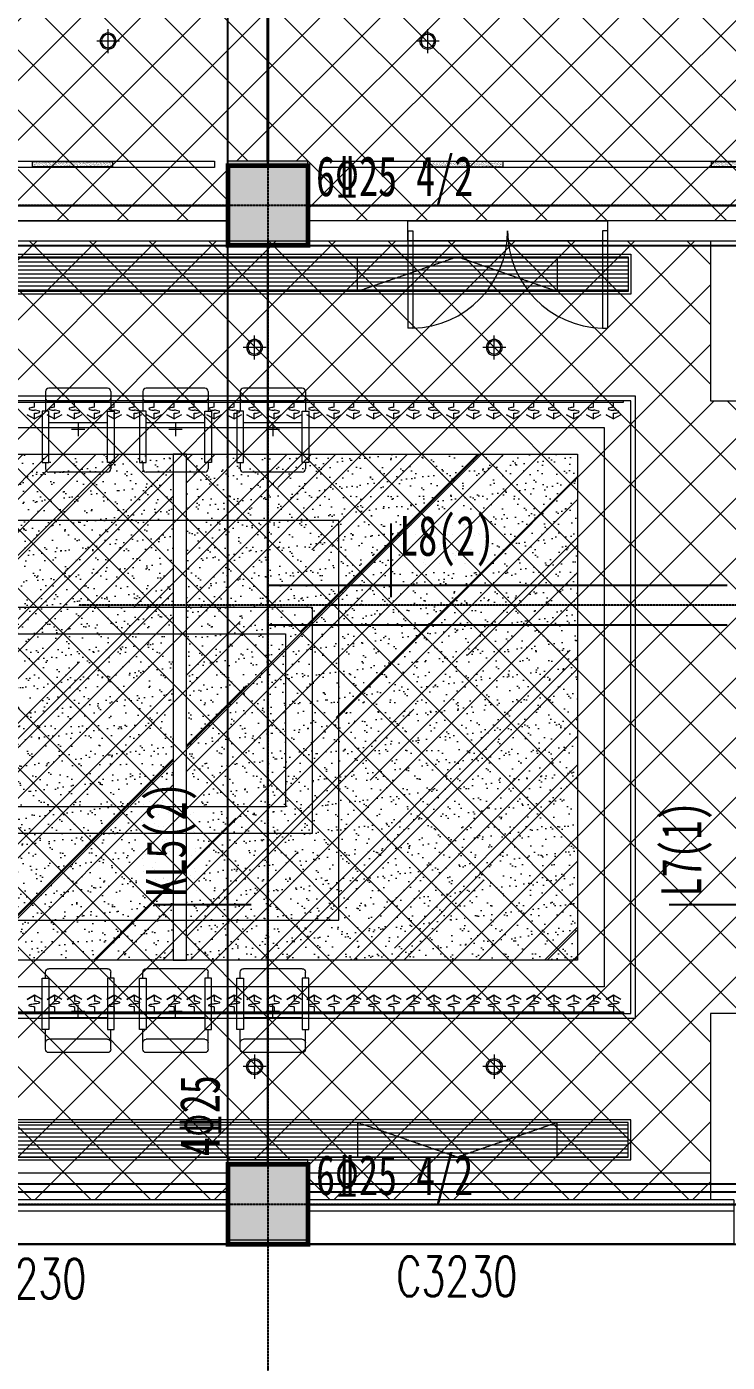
# Model space of a CAD drawing. Header units: millimetres. Extents: x 33621 to 401573, y -91663 to 133135.
# Drawn here: x 87285 to 92547, y 41226 to 51254 of the extents above; entities that cross this region are included whole.
import ezdxf

# ---------------------------------------------------------------- set-up
doc = ezdxf.new("R2010")
doc.units = ezdxf.units.MM
doc.header["$LTSCALE"] = 10
for name, pattern in [('CENTER2', [1.125, 0.75, -0.125, 0.125, -0.125]), ('DASH', [0.35, 0.25, -0.1]), ('DASHDOT2', [0.5, 0.25, -0.125, 0, -0.125]), ('DOTE', [2.42, 2, -0.2, 0.02, -0.2])]:
    doc.linetypes.add(name, pattern=pattern)
doc.layers.get('0').update_dxf_attribs({"color": 253})
doc.layers.add('0a', color=253, linetype='Continuous', plot=False)
for name, color, linetype in [('0a填充', 253, 'Continuous'), ('3', 253, 'Continuous'), ('GRID', 253, 'CENTER2'), ('SURFACE', 253, 'Continuous'), ('WINDOW_TEXT', 253, 'Continuous'), ('柱', 253, 'Continuous'), ('梁', 253, 'Continuous'), ('梁原位标注', 253, 'Continuous'), ('梁集中标注', 253, 'Continuous'), ('次梁', 253, 'Continuous')]:
    doc.layers.add(name, color=color, linetype=linetype)
for name, color, linetype, lineweight in [('COLUMN', 253, 'Continuous', 0), ('DOOR【门】', 253, 'Continuous', 0), ('DS-4BS-FINISH【墙完成线】', 253, 'Continuous', 0), ('FC-FLOOR【地材分格】', 253, 'Continuous', 0), ('FF-FURN【成品家私】', 253, 'Continuous', 0), ('PUB_HATCH', 253, 'Continuous', 0), ('RC-FCU【空调设备】', 253, 'Continuous', 0), ('RC-FIN【天花轮廓线】', 253, 'Continuous', 0), ('RC-LIGHT【天花灯具】', 253, 'Continuous', 0), ('RC-LIGHT【灯带】', 253, 'DASHDOT2', 0), ('RC-STR【天花细线】', 253, 'Continuous', 0), ('WALL', 253, 'Continuous', 0), ('WINDOW', 253, 'Continuous', 0)]:
    doc.layers.add(name, color=color, linetype=linetype, lineweight=lineweight)
doc.styles.add('_TCH_WINDOW', font='SIMPLEX', dxfattribs={"bigfont": 'GBCBIG'})
doc.linetypes.add('LED', pattern='A,6,-3.5,["LED",Standard,S=2.54,R=0,X=-2.54,Y=-1.27],-4.8', length=14.3)
pattern_1 = [(180, (6014723.454, 1247207.627), (-4e-15, -30), [])]

# ---------------------------------------------------------------- blocks, each defined once
blk = doc.blocks.new('$DorLib2D$00000002')
for p, q in [((-0.5, 0), (-0.5, 0.4875)), ((-0.475, 0.4875), (-0.5, 0.4875)), ((-0.475, 0), (-0.475, 0.4875)), ((0.475, 0), (0.475, 0.4875)), ((0.475, 0.4875), (0.5, 0.4875)), ((0.5, 0), (0.5, 0.4875)), ((-0.5, 0), (-0.475, 0)), ((0.5, 0), (0.475, 0))]:
    blk.add_line(p, q)
at = {"lineweight": 13}
for centre, start, end in [((-0.4875, 0), 0, 88.53072), ((0.4875, 0), 91.46928, 180)]:
    blk.add_arc(centre, 0.4875, start, end, dxfattribs=at)
blk = doc.blocks.new('werftrfd')
for p, q in [((-630, -220), (-630, 220)), ((-559, 245), (-605, 245)), ((-25, 245), (-174, 245)), ((-100, -220), (-100, 220)), ((0, -220), (0, 220)), ((-559, -245), (-605, -245)), ((-25, -245), (-174, -245))]:
    blk.add_line(p, q)
at = {"color": 8}
for p, q in [((-260, -220), (-260, 220)), ((-260, 0), (-360, 0)), ((-310, -50), (-310, 50))]:
    blk.add_line(p, q, dxfattribs=at)
for points in [[(-559, 220), (-174, 220), (-174, 270), (-559, 270)], [(-559, -220), (-174, -220), (-174, -270), (-559, -270)]]:
    blk.add_lwpolyline(points, close=True)
for centre, start, end in [((-605, 220), 90, 180), ((-75, 220), 90, 180), ((-25, 220), 0, 90), ((-605, -220), 180, 270), ((-75, -220), 180, 270), ((-25, -220), 270, 0)]:
    blk.add_arc(centre, 25, start, end)
blk = doc.blocks.new('A$C434F664F')
at = {"layer": '0a填充'}
h = blk.add_hatch(color=256, dxfattribs=at)
h.paths.add_polyline_path([(936, 75), (942, 75), (942, 81), (936, 81)])
h.paths.add_polyline_path([(898, 99), (904, 99), (904, 105), (898, 105)])
h.paths.add_polyline_path([(864, 99), (870, 99), (870, 105), (864, 105)])
h.paths.add_polyline_path([(864, 75), (870, 75), (870, 81), (864, 81)])
h.paths.add_polyline_path([(792, 75), (798, 75), (798, 81), (792, 81)])
h.paths.add_polyline_path([(720, 75), (726, 75), (726, 81), (720, 81)])
h.paths.add_polyline_path([(648, 75), (654, 75), (654, 81), (648, 81)])
h.paths.add_polyline_path([(576, 75), (582, 75), (582, 81), (576, 81)])
h.paths.add_polyline_path([(504, 75), (510, 75), (510, 81), (504, 81)])
h.paths.add_polyline_path([(432, 75), (438, 75), (438, 81), (432, 81)])
h.paths.add_polyline_path([(360, 99), (366, 99), (366, 105), (360, 105)])
h.paths.add_polyline_path([(360, 75), (366, 75), (366, 81), (360, 81)])
h.paths.add_polyline_path([(326, 99), (332, 99), (332, 105), (326, 105)])
h.paths.add_polyline_path([(288, 75), (294, 75), (294, 81), (288, 81)])
h.paths.add_polyline_path([(216, 75), (222, 75), (222, 81), (216, 81)])
h.paths.add_polyline_path([(144, 75), (150, 75), (150, 81), (144, 81)])
h.paths.add_polyline_path([(72, 99), (78, 99), (78, 105), (72, 105)])
h.paths.add_polyline_path([(72, 75), (78, 75), (78, 81), (72, 81)])
h.paths.add_polyline_path([(38, 99), (44, 99), (44, 105), (38, 105)])
h.paths.add_polyline_path([(0, 75), (6, 75), (6, 81), (0, 81)])
h = blk.add_hatch(color=256, dxfattribs=at)
h.paths.add_polyline_path([(936, 0), (942, 0), (942, 6), (936, 6)])
h.paths.add_polyline_path([(864, 0), (870, 0), (870, 6), (864, 6)])
h.paths.add_polyline_path([(792, 0), (798, 0), (798, 6), (792, 6)])
h.paths.add_polyline_path([(720, 0), (726, 0), (726, 6), (720, 6)])
h.paths.add_polyline_path([(648, 0), (654, 0), (654, 6), (648, 6)])
h.paths.add_polyline_path([(576, 0), (582, 0), (582, 6), (576, 6)])
h.paths.add_polyline_path([(504, 0), (510, 0), (510, 6), (504, 6)])
h.paths.add_polyline_path([(432, 0), (438, 0), (438, 6), (432, 6)])
h.paths.add_polyline_path([(360, 0), (366, 0), (366, 6), (360, 6)])
h.paths.add_polyline_path([(288, 0), (294, 0), (294, 6), (288, 6)])
h.paths.add_polyline_path([(216, 0), (222, 0), (222, 6), (216, 6)])
h.paths.add_polyline_path([(144, 0), (150, 0), (150, 6), (144, 6)])
h.paths.add_polyline_path([(72, 0), (78, 0), (78, 6), (72, 6)])
h.paths.add_polyline_path([(0, 0), (6, 0), (6, 6), (0, 6)])
blk = doc.blocks.new('海龙0425175846')
at = {"layer": 'GRID', "ltscale": 0.01}
for p, q in [((52.442, 257.02), (52.442, 41.97)), ((497.558, 153.02), (-487.558, 153.02)), ((138.68, 123.02), (38.205, 123.02)), ((497.558, 78.02), (-487.558, 78.02))]:
    blk.add_line(p, q, dxfattribs=at)
at = {"layer": '柱', "const_width": 0.35}
for points in [[(55.442, 150.02), (55.442, 156.02), (49.442, 156.02), (49.442, 150.02)], [(55.442, 75.02), (55.442, 81.02), (49.442, 81.02), (49.442, 75.02)]]:
    blk.add_lwpolyline(points, close=True, dxfattribs=at)
at = {"layer": '梁', "ltscale": 0.01}
for p, q in [((49.442, 156.02), (49.442, 234.02)), ((52.442, 156.02), (52.442, 234.02)), ((-16.558, 153.02), (49.442, 153.02)), ((55.442, 153.02), (121.442, 153.02)), ((-16.558, 150.02), (49.442, 150.02)), ((49.442, 81.02), (49.442, 150.02)), ((52.442, 81.02), (52.442, 150.02)), ((55.442, 150.02), (121.442, 150.02)), ((-16.558, 78.02), (49.442, 78.02)), ((55.442, 78.02), (121.442, 78.02))]:
    blk.add_line(p, q, dxfattribs=at)
at = {"layer": '梁'}
for p, q in [((-16.558, 75.02), (49.442, 75.02)), ((55.442, 75.02), (121.442, 75.02))]:
    blk.add_line(p, q, dxfattribs=at)
at = {"layer": '梁集中标注'}
for p, q in [((61.692, 123.603), (61.692, 129.139)), ((51.181, 100.52), (43.868, 100.52)), ((88.442, 100.52), (82.575, 100.52))]:
    blk.add_line(p, q, dxfattribs=at)
at = {"layer": '次梁'}
for p, q in [((52.442, 124.52), (86.942, 124.52)), ((52.442, 121.52), (86.942, 121.52))]:
    blk.add_line(p, q, dxfattribs=at)
at = {"layer": '0a填充'}
blk.add_blockref('A$C434F664F', (-454.558, 75.02), dxfattribs=at)
at = {"layer": '梁原位标注', "width": 0.7}
for p in [(56.055, 153.72), (56.055, 78.72)]:
    blk.add_text('6%%13225 4/2', height=3, dxfattribs=at).set_placement(p)
blk.add_text('4%%13225', height=3, rotation=90, dxfattribs=at).set_placement((48.819, 81.632))
at = {"layer": '梁集中标注', "width": 0.7}
blk.add_text('L8(2)', height=3, dxfattribs=at).set_placement((62.304, 126.714))
for s, p in [('KL5(2)', (46.293, 101.132)), ('L7(1)', (85, 101.132))]:
    blk.add_text(s, height=3, rotation=90, dxfattribs=at).set_placement(p)
blk = doc.blocks.new('$WINLIB2D$00000004')
for p, q in [((-0.5, 0.5), (0.5, 0.5)), ((-0.5, 0.5), (-0.5, -0.5)), ((0.5, -0.5), (0.5, 0.5)), ((-0.5, 0.2406), (0.5, 0.2406)), ((-0.5, -0.5), (0.5, -0.5))]:
    blk.add_line(p, q)
blk = doc.blocks.new('圆形筒灯')
at = {"color": 251, "linetype": 'DOTE', "ltscale": 43.504693}
blk.add_line((0, 91), (0, -91), dxfattribs=at)
at = {"color": 251, "linetype": 'DOTE', "ltscale": 41.297046}
blk.add_line((86, 0), (-86, 0), dxfattribs=at)
blk.add_ellipse((0, 0), major_axis=(-42.4, 42.4), ratio=1, start_param=2.355868237233172, end_param=8.639053544412757)
at = {"color": 251}
blk.add_ellipse((0, 0), major_axis=(35.4, 35.4), ratio=1, start_param=5.49871431692557, end_param=11.78189962410516, dxfattribs=at)
blk = doc.blocks.new('ZL_0814093391')
at = {"layer": 'RC-LIGHT【天花灯具】'}
h = blk.add_hatch(dxfattribs=at)
h.set_pattern_fill('AR-SAND', color=251, scale=0.316764)
h.set_pattern_definition([(37.5, (-300, -35), (-0.50683, 15.50283), [0, -12.2296, 0, -13.67785, 0, -13.07441]), (7.5, (-300, -35), (14.23926, 22.7064), [0, -6.59755, 0, -11.02274, 0, -4.22404]), (327.5, (-309.896, -35), (25.05575, 0.04552), [0, -4.0229, 0, -14.48243, 0, -18.90761]), (317.5, (-309.896, -35), (24.1867, 7.0616), [0, -2.01145, 0, -9.49404, 0, -10.86182])])
h.paths.add_polyline_path([(300, 5), (-300, 5), (-300, -35), (300, -35)])
blk.add_lwpolyline([(-300, 5), (300, 5), (300, -35), (-300, -35)], close=True, dxfattribs=at)
blk = doc.blocks.new('*U188')
for p, q in [((0, -12), (0, 0)), ((0, 0), (12750, 0)), ((12750, -12), (0, -12)), ((75, -49), (75, -12)), ((75, -136), (75, -93)), ((225, -49), (225, -12)), ((225, -136), (225, -93)), ((375, -49), (375, -12)), ((375, -136), (375, -93)), ((525, -49), (525, -12)), ((525, -136), (525, -93)), ((675, -49), (675, -12)), ((675, -136), (675, -93)), ((825, -49), (825, -12)), ((825, -136), (825, -93)), ((975, -49), (975, -12)), ((975, -136), (975, -93)), ((1125, -49), (1125, -12)), ((1125, -136), (1125, -93)), ((1275, -49), (1275, -12)), ((1275, -136), (1275, -93)), ((1425, -49), (1425, -12)), ((1425, -136), (1425, -93)), ((1575, -49), (1575, -12)), ((1575, -136), (1575, -93)), ((1725, -49), (1725, -12)), ((1725, -136), (1725, -93)), ((1875, -49), (1875, -12)), ((1875, -136), (1875, -93)), ((2025, -49), (2025, -12)), ((2025, -136), (2025, -93)), ((2175, -49), (2175, -12)), ((2175, -136), (2175, -93)), ((2325, -49), (2325, -12)), ((2325, -136), (2325, -93)), ((2475, -49), (2475, -12)), ((2475, -136), (2475, -93)), ((2625, -49), (2625, -12)), ((2625, -136), (2625, -93)), ((2775, -49), (2775, -12)), ((2775, -136), (2775, -93)), ((2925, -49), (2925, -12)), ((2925, -136), (2925, -93)), ((3075, -49), (3075, -12)), ((3075, -136), (3075, -93)), ((3225, -49), (3225, -12)), ((3225, -136), (3225, -93)), ((3375, -49), (3375, -12)), ((3375, -136), (3375, -93)), ((3525, -49), (3525, -12)), ((3525, -136), (3525, -93)), ((3675, -49), (3675, -12)), ((3675, -136), (3675, -93)), ((3825, -49), (3825, -12)), ((3825, -136), (3825, -93)), ((3975, -49), (3975, -12)), ((3975, -136), (3975, -93)), ((4125, -49), (4125, -12)), ((4125, -136), (4125, -93)), ((4275, -49), (4275, -12)), ((4275, -136), (4275, -93)), ((4425, -49), (4425, -12)), ((4425, -136), (4425, -93)), ((20, -105), (75, -136)), ((130, -105), (75, -136)), ((75, -136), (130, -105)), ((170, -105), (225, -136)), ((280, -105), (225, -136)), ((225, -136), (280, -105)), ((320, -105), (375, -136)), ((430, -105), (375, -136)), ((375, -136), (430, -105)), ((470, -105), (525, -136)), ((580, -105), (525, -136)), ((525, -136), (580, -105)), ((620, -105), (675, -136)), ((730, -105), (675, -136)), ((675, -136), (730, -105)), ((770, -105), (825, -136)), ((880, -105), (825, -136)), ((825, -136), (880, -105)), ((920, -105), (975, -136)), ((1030, -105), (975, -136)), ((975, -136), (1030, -105)), ((1070, -105), (1125, -136)), ((1180, -105), (1125, -136)), ((1125, -136), (1180, -105)), ((1220, -105), (1275, -136)), ((1330, -105), (1275, -136)), ((1275, -136), (1330, -105)), ((1370, -105), (1425, -136)), ((1480, -105), (1425, -136)), ((1425, -136), (1480, -105)), ((1520, -105), (1575, -136)), ((1630, -105), (1575, -136)), ((1575, -136), (1630, -105)), ((1670, -105), (1725, -136)), ((1780, -105), (1725, -136)), ((1725, -136), (1780, -105)), ((1820, -105), (1875, -136)), ((1930, -105), (1875, -136)), ((1875, -136), (1930, -105)), ((1970, -105), (2025, -136)), ((2080, -105), (2025, -136)), ((2025, -136), (2080, -105)), ((2120, -105), (2175, -136)), ((2230, -105), (2175, -136)), ((2175, -136), (2230, -105)), ((2270, -105), (2325, -136)), ((2380, -105), (2325, -136)), ((2325, -136), (2380, -105)), ((2420, -105), (2475, -136)), ((2530, -105), (2475, -136)), ((2475, -136), (2530, -105)), ((2570, -105), (2625, -136)), ((2680, -105), (2625, -136)), ((2625, -136), (2680, -105)), ((2720, -105), (2775, -136)), ((2830, -105), (2775, -136)), ((2775, -136), (2830, -105)), ((2870, -105), (2925, -136)), ((2980, -105), (2925, -136)), ((2925, -136), (2980, -105)), ((3020, -105), (3075, -136)), ((3130, -105), (3075, -136)), ((3075, -136), (3130, -105)), ((3170, -105), (3225, -136)), ((3280, -105), (3225, -136)), ((3225, -136), (3280, -105)), ((3320, -105), (3375, -136)), ((3430, -105), (3375, -136)), ((3375, -136), (3430, -105)), ((3470, -105), (3525, -136)), ((3580, -105), (3525, -136)), ((3525, -136), (3580, -105)), ((3620, -105), (3675, -136)), ((3730, -105), (3675, -136)), ((3675, -136), (3730, -105)), ((3770, -105), (3825, -136)), ((3880, -105), (3825, -136)), ((3825, -136), (3880, -105)), ((3920, -105), (3975, -136)), ((4030, -105), (3975, -136)), ((3975, -136), (4030, -105)), ((4070, -105), (4125, -136)), ((4180, -105), (4125, -136)), ((4125, -136), (4180, -105)), ((4220, -105), (4275, -136)), ((4330, -105), (4275, -136)), ((4275, -136), (4330, -105)), ((4370, -105), (4425, -136)), ((4480, -105), (4425, -136)), ((4425, -136), (4480, -105))]:
    blk.add_line(p, q)
at = {"extrusion": (0, 0, -1)}
for centre, major_axis, start_param, end_param in [((40, -82), (3.69, -3.69), 1.137309, 3.57508), ((73, -171), (-70.4, -70.4), 2.004284, 2.381239), ((73, 6), (70.4, -70.4), 0.760354, 1.137309), ((77, -149), (-70.4, -70.4), 2.33115, 2.708105), ((77, 28), (70.4, -70.4), 0.433488, 0.810442), ((110, -60), (3.69, -3.69), 4.278901, 6.716673), ((190, -82), (3.69, -3.69), 1.137309, 3.57508), ((223, -171), (-70.4, -70.4), 2.004284, 2.381239), ((223, 6), (70.4, -70.4), 0.760354, 1.137309), ((227, -149), (-70.4, -70.4), 2.33115, 2.708105), ((227, 28), (70.4, -70.4), 0.433488, 0.810442), ((260, -60), (3.69, -3.69), 4.278901, 6.716673), ((340, -82), (3.69, -3.69), 1.137309, 3.57508), ((373, -171), (-70.4, -70.4), 2.004284, 2.381239), ((373, 6), (70.4, -70.4), 0.760354, 1.137309), ((377, -149), (-70.4, -70.4), 2.33115, 2.708105), ((377, 28), (70.4, -70.4), 0.433488, 0.810442), ((410, -60), (3.69, -3.69), 4.278901, 6.716673), ((490, -82), (3.69, -3.69), 1.137309, 3.57508), ((523, -171), (-70.4, -70.4), 2.004284, 2.381239), ((523, 6), (70.4, -70.4), 0.760354, 1.137309), ((527, -149), (-70.4, -70.4), 2.33115, 2.708105), ((527, 28), (70.4, -70.4), 0.433488, 0.810442), ((560, -60), (3.69, -3.69), 4.278901, 6.716673), ((640, -82), (3.69, -3.69), 1.137309, 3.57508), ((673, -171), (-70.4, -70.4), 2.004284, 2.381239), ((673, 6), (70.4, -70.4), 0.760354, 1.137309), ((677, -149), (-70.4, -70.4), 2.33115, 2.708105), ((677, 28), (70.4, -70.4), 0.433488, 0.810442), ((710, -60), (3.69, -3.69), 4.278901, 6.716673), ((790, -82), (3.69, -3.69), 1.137309, 3.57508), ((823, -171), (-70.4, -70.4), 2.004284, 2.381239), ((823, 6), (70.4, -70.4), 0.760354, 1.137309), ((827, -149), (-70.4, -70.4), 2.33115, 2.708105), ((827, 28), (70.4, -70.4), 0.433488, 0.810442), ((860, -60), (3.69, -3.69), 4.278901, 6.716673), ((940, -82), (3.69, -3.69), 1.137309, 3.57508), ((973, -171), (-70.4, -70.4), 2.004284, 2.381239), ((973, 6), (70.4, -70.4), 0.760354, 1.137309), ((977, -149), (-70.4, -70.4), 2.33115, 2.708105), ((977, 28), (70.4, -70.4), 0.433488, 0.810442), ((1010, -60), (3.69, -3.69), 4.278901, 6.716673), ((1090, -82), (3.69, -3.69), 1.137309, 3.57508), ((1123, -171), (-70.4, -70.4), 2.004284, 2.381239), ((1123, 6), (70.4, -70.4), 0.760354, 1.137309), ((1127, -149), (-70.4, -70.4), 2.33115, 2.708105), ((1127, 28), (70.4, -70.4), 0.433488, 0.810442), ((1160, -60), (3.69, -3.69), 4.278901, 6.716673), ((1240, -82), (3.69, -3.69), 1.137309, 3.57508), ((1273, -171), (-70.4, -70.4), 2.004284, 2.381239), ((1273, 6), (70.4, -70.4), 0.760354, 1.137309), ((1277, -149), (-70.4, -70.4), 2.33115, 2.708105), ((1277, 28), (70.4, -70.4), 0.433488, 0.810442), ((1310, -60), (3.69, -3.69), 4.278901, 6.716673), ((1390, -82), (3.69, -3.69), 1.137309, 3.57508), ((1423, -171), (-70.4, -70.4), 2.004284, 2.381239), ((1423, 6), (70.4, -70.4), 0.760354, 1.137309), ((1427, -149), (-70.4, -70.4), 2.33115, 2.708105), ((1427, 28), (70.4, -70.4), 0.433488, 0.810442), ((1460, -60), (3.69, -3.69), 4.278901, 6.716673), ((1540, -82), (3.69, -3.69), 1.137309, 3.57508), ((1573, -171), (-70.4, -70.4), 2.004284, 2.381239), ((1573, 6), (70.4, -70.4), 0.760354, 1.137309), ((1577, -149), (-70.4, -70.4), 2.33115, 2.708105), ((1577, 28), (70.4, -70.4), 0.433488, 0.810442), ((1610, -60), (3.69, -3.69), 4.278901, 6.716673), ((1690, -82), (3.69, -3.69), 1.137309, 3.57508), ((1723, -171), (-70.4, -70.4), 2.004284, 2.381239), ((1723, 6), (70.4, -70.4), 0.760354, 1.137309), ((1727, -149), (-70.4, -70.4), 2.33115, 2.708105), ((1727, 28), (70.4, -70.4), 0.433488, 0.810442), ((1760, -60), (3.69, -3.69), 4.278901, 6.716673), ((1840, -82), (3.69, -3.69), 1.137309, 3.57508), ((1873, -171), (-70.4, -70.4), 2.004284, 2.381239), ((1873, 6), (70.4, -70.4), 0.760354, 1.137309), ((1877, -149), (-70.4, -70.4), 2.33115, 2.708105), ((1877, 28), (70.4, -70.4), 0.433488, 0.810442), ((1910, -60), (3.69, -3.69), 4.278901, 6.716673), ((1990, -82), (3.69, -3.69), 1.137309, 3.57508), ((2023, -171), (-70.4, -70.4), 2.004284, 2.381239), ((2023, 6), (70.4, -70.4), 0.760354, 1.137309), ((2027, -149), (-70.4, -70.4), 2.33115, 2.708105), ((2027, 28), (70.4, -70.4), 0.433488, 0.810442), ((2060, -60), (3.69, -3.69), 4.278901, 6.716673), ((2140, -82), (3.69, -3.69), 1.137309, 3.57508), ((2173, -171), (-70.4, -70.4), 2.004284, 2.381239), ((2173, 6), (70.4, -70.4), 0.760354, 1.137309), ((2177, -149), (-70.4, -70.4), 2.33115, 2.708105), ((2177, 28), (70.4, -70.4), 0.433488, 0.810442), ((2210, -60), (3.69, -3.69), 4.278901, 6.716673), ((2290, -82), (3.69, -3.69), 1.137309, 3.57508), ((2323, -171), (-70.4, -70.4), 2.004284, 2.381239), ((2323, 6), (70.4, -70.4), 0.760354, 1.137309), ((2327, -149), (-70.4, -70.4), 2.33115, 2.708105), ((2327, 28), (70.4, -70.4), 0.433488, 0.810442), ((2360, -60), (3.69, -3.69), 4.278901, 6.716673), ((2440, -82), (3.69, -3.69), 1.137309, 3.57508), ((2473, -171), (-70.4, -70.4), 2.004284, 2.381239), ((2473, 6), (70.4, -70.4), 0.760354, 1.137309), ((2477, -149), (-70.4, -70.4), 2.33115, 2.708105), ((2477, 28), (70.4, -70.4), 0.433488, 0.810442), ((2510, -60), (3.69, -3.69), 4.278901, 6.716673), ((2590, -82), (3.69, -3.69), 1.137309, 3.57508), ((2623, -171), (-70.4, -70.4), 2.004284, 2.381239), ((2623, 6), (70.4, -70.4), 0.760354, 1.137309), ((2627, -149), (-70.4, -70.4), 2.33115, 2.708105), ((2627, 28), (70.4, -70.4), 0.433488, 0.810442), ((2660, -60), (3.69, -3.69), 4.278901, 6.716673), ((2740, -82), (3.69, -3.69), 1.137309, 3.57508), ((2773, -171), (-70.4, -70.4), 2.004284, 2.381239), ((2773, 6), (70.4, -70.4), 0.760354, 1.137309), ((2777, -149), (-70.4, -70.4), 2.33115, 2.708105), ((2777, 28), (70.4, -70.4), 0.433488, 0.810442), ((2810, -60), (3.69, -3.69), 4.278901, 6.716673), ((2890, -82), (3.69, -3.69), 1.137309, 3.57508), ((2923, -171), (-70.4, -70.4), 2.004284, 2.381239), ((2923, 6), (70.4, -70.4), 0.760354, 1.137309), ((2927, -149), (-70.4, -70.4), 2.33115, 2.708105), ((2927, 28), (70.4, -70.4), 0.433488, 0.810442), ((2960, -60), (3.69, -3.69), 4.278901, 6.716673), ((3040, -82), (3.69, -3.69), 1.137309, 3.57508), ((3073, -171), (-70.4, -70.4), 2.004284, 2.381239), ((3073, 6), (70.4, -70.4), 0.760354, 1.137309), ((3077, -149), (-70.4, -70.4), 2.33115, 2.708105), ((3077, 28), (70.4, -70.4), 0.433488, 0.810442), ((3110, -60), (3.69, -3.69), 4.278901, 6.716673), ((3190, -82), (3.69, -3.69), 1.137309, 3.57508), ((3223, -171), (-70.4, -70.4), 2.004284, 2.381239), ((3223, 6), (70.4, -70.4), 0.760354, 1.137309), ((3227, -149), (-70.4, -70.4), 2.33115, 2.708105), ((3227, 28), (70.4, -70.4), 0.433488, 0.810442), ((3260, -60), (3.69, -3.69), 4.278901, 6.716673), ((3340, -82), (3.69, -3.69), 1.137309, 3.57508), ((3373, -171), (-70.4, -70.4), 2.004284, 2.381239), ((3373, 6), (70.4, -70.4), 0.760354, 1.137309), ((3377, -149), (-70.4, -70.4), 2.33115, 2.708105), ((3377, 28), (70.4, -70.4), 0.433488, 0.810442), ((3410, -60), (3.69, -3.69), 4.278901, 6.716673), ((3490, -82), (3.69, -3.69), 1.137309, 3.57508), ((3523, -171), (-70.4, -70.4), 2.004284, 2.381239), ((3523, 6), (70.4, -70.4), 0.760354, 1.137309), ((3527, -149), (-70.4, -70.4), 2.33115, 2.708105), ((3527, 28), (70.4, -70.4), 0.433488, 0.810442), ((3560, -60), (3.69, -3.69), 4.278901, 6.716673), ((3640, -82), (3.69, -3.69), 1.137309, 3.57508), ((3673, -171), (-70.4, -70.4), 2.004284, 2.381239), ((3673, 6), (70.4, -70.4), 0.760354, 1.137309), ((3677, -149), (-70.4, -70.4), 2.33115, 2.708105), ((3677, 28), (70.4, -70.4), 0.433488, 0.810442), ((3710, -60), (3.69, -3.69), 4.278901, 6.716673), ((3790, -82), (3.69, -3.69), 1.137309, 3.57508), ((3823, -171), (-70.4, -70.4), 2.004284, 2.381239), ((3823, 6), (70.4, -70.4), 0.760354, 1.137309), ((3827, -149), (-70.4, -70.4), 2.33115, 2.708105), ((3827, 28), (70.4, -70.4), 0.433488, 0.810442), ((3860, -60), (3.69, -3.69), 4.278901, 6.716673), ((3940, -82), (3.69, -3.69), 1.137309, 3.57508), ((3973, -171), (-70.4, -70.4), 2.004284, 2.381239), ((3973, 6), (70.4, -70.4), 0.760354, 1.137309), ((3977, -149), (-70.4, -70.4), 2.33115, 2.708105), ((3977, 28), (70.4, -70.4), 0.433488, 0.810442), ((4010, -60), (3.69, -3.69), 4.278901, 6.716673), ((4090, -82), (3.69, -3.69), 1.137309, 3.57508), ((4123, -171), (-70.4, -70.4), 2.004284, 2.381239), ((4123, 6), (70.4, -70.4), 0.760354, 1.137309), ((4127, -149), (-70.4, -70.4), 2.33115, 2.708105), ((4127, 28), (70.4, -70.4), 0.433488, 0.810442), ((4160, -60), (3.69, -3.69), 4.278901, 6.716673), ((4240, -82), (3.69, -3.69), 1.137309, 3.57508), ((4273, -171), (-70.4, -70.4), 2.004284, 2.381239), ((4273, 6), (70.4, -70.4), 0.760354, 1.137309), ((4277, -149), (-70.4, -70.4), 2.33115, 2.708105), ((4277, 28), (70.4, -70.4), 0.433488, 0.810442), ((4310, -60), (3.69, -3.69), 4.278901, 6.716673), ((4390, -82), (3.69, -3.69), 1.137309, 3.57508), ((4423, -171), (-70.4, -70.4), 2.004284, 2.381239), ((4423, 6), (70.4, -70.4), 0.760354, 1.137309), ((4427, -149), (-70.4, -70.4), 2.33115, 2.708105), ((4427, 28), (70.4, -70.4), 0.433488, 0.810442), ((4460, -60), (3.69, -3.69), 4.278901, 6.716673)]:
    blk.add_ellipse(centre, major_axis=major_axis, ratio=1, start_param=start_param, end_param=end_param, dxfattribs=at)
blk = doc.blocks.new('ZL_0610162199')
at = {"layer": 'RC-LIGHT【天花灯具】'}
h = blk.add_hatch(dxfattribs=at)
h.set_pattern_fill('AR-RROOF', color=250, scale=30, angle=45, double=1)
h.set_pattern_definition([(45, (-80840.3, -48045.3), (646.5784, 1724.209), [11430, -1524, 3810, -762]), (45, (-80393, -47059.2), (-1255.44, 177.809), [2286, -251.46, 4572, -571.5]), (45, (-81028.85, -47317.86), (2440.8336, 3162.8462), [6096, -1066.8, 3048, -762])])
h.paths.add_polyline_path([(-1468.75, 0), (1468.75, 0), (1468.75, -3800), (-1468.75, -3800)])
h = blk.add_hatch(dxfattribs=at)
h.set_pattern_fill('AR-SAND', color=250, scale=3, double=1)
h.set_pattern_definition([(37.5, (-80840.26, -48045.26), (-4.8001, 146.82397), [0, -115.824, 0, -129.54, 0, -123.825]), (7.5, (-80840.26, -48045.26), (134.857, 215.04753), [0, -62.484, 0, -104.394, 0, -40.005]), (327.5, (-80933.99, -48045.26), (237.29771, 0.43116), [0, -38.1, 0, -137.16, 0, -179.07]), (317.5, (-80933.99, -48045.26), (229.06694, 66.8788), [0, -19.05, 0, -89.916, 0, -102.87])])
h.paths.add_polyline_path([(-1468.75, 0), (1468.75, 0), (1468.75, -3800), (-1468.75, -3800)])
blk.add_lwpolyline([(-1468.75, 0), (1468.75, 0), (1468.75, -3800), (-1468.75, -3800)], close=True, dxfattribs=at)

msp = doc.modelspace()

# ---------------------------------------------------------------- hatches: boundary and pattern name
at = {"layer": 'FC-FLOOR【地材分格】'}
h = msp.add_hatch(dxfattribs=at)
h.set_pattern_fill('ANSI37', color=256, scale=100, double=1)
h.paths.add_polyline_path([(103421.5, 52045.3), (103421.5, 50245.3), (103196.5, 50245.3), (103196.5, 49795.3), (101395.5, 49795.3), (101395.5, 47615.3), (99953.9, 47615.3), (99953.9, 49795.3), (97828.9, 49795.3), (97828.9, 49645.3), (99803.9, 49645.3), (99803.9, 47615.3), (96146.5, 47615.3), (96146.5, 49645.3), (96596.5, 49645.3), (96596.5, 50245.3), (95996.5, 50245.3), (95996.5, 49795.3), (89396.5, 49795.3), (89396.5, 50245.3), (88796.5, 50245.3), (88796.5, 49795.3), (82196.5, 49795.3), (82196.5, 50245.3), (81596.5, 50245.3), (81596.5, 49795.3), (74996.5, 49795.3), (74996.5, 50245.3), (74396.5, 50245.3), (74396.5, 49645.3), (74621.5, 49645.3), (74621.5, 46044), (71170.5, 46044), (71170.5, 49645.3), (72996.5, 49645.3), (72996.5, 49795.3), (69195.5, 49795.3), (69195.5, 49645.3), (71020.5, 49645.3), (71020.5, 46044), (67571.5, 46044), (67571.5, 49645.3), (67796.5, 49645.3), (67796.5, 50245.3), (67196.5, 50245.3), (67196.5, 49795.3), (60596.5, 49795.3), (60596.5, 50245.3), (59996.5, 50245.3), (59996.5, 49645.3), (60220.5, 49645.3), (60220.5, 46044), (56770.5, 46044), (56770.5, 49645.3), (58596.5, 49645.3), (58596.5, 49795.3), (54795.5, 49795.3), (54795.5, 49645.3), (56620.5, 49645.3), (56620.5, 46044), (53170.5, 46044), (53170.5, 49635.7), (53396.5, 49635.7), (53396.5, 50245.3), (52796.5, 50245.3), (52796.5, 49795.3), (46196.5, 49795.3), (46196.5, 50245.3), (45596.5, 50245.3), (45596.5, 49645.3), (46046.5, 49645.3), (46046.5, 47615.3), (42346.5, 47615.3), (42346.5, 49645.3), (44183.9, 49645.3), (44183.9, 49795.3), (38996.5, 49795.3), (38996.5, 52045.3), (56769.3, 52039), (56769.3, 58345.3), (59996.5, 58345.3), (59996.5, 52045.3), (85571.5, 52045.3), (85571.5, 58345.3), (88796.5, 58345.3), (88796.5, 52045.3)])
h = msp.add_hatch(dxfattribs=at)
h.set_pattern_fill('ANSI37', color=256, scale=100, double=1)
h.paths.add_polyline_path([(78371.5, 49645.3), (92421.5, 49645.3), (92421.5, 48445.3), (92621.5, 48445.3), (92621.5, 43845.3), (92421.5, 43845.3), (92421.5, 42445.3), (89396.5, 42445.3), (89396.5, 42745.3), (88796.5, 42745.3), (88796.5, 42445.3), (82196.5, 42445.3), (82196.5, 42745.3), (81596.5, 42745.3), (81596.5, 42445.3), (78371.5, 42445.3)])
at = {"layer": 'PUB_HATCH'}
for points in [[(88796.5, 49645.3), (89396.5, 49645.3), (89396.5, 50245.3), (88796.5, 50245.3)], [(88796.5, 42145.3), (89396.5, 42145.3), (89396.5, 42745.3), (88796.5, 42745.3)]]:
    msp.add_hatch(color=256, dxfattribs=at).paths.add_polyline_path(points)
at = {"layer": 'RC-FCU【空调设备】'}
h = msp.add_hatch(dxfattribs=at)
h.set_pattern_fill('_USER', color=8, scale=30, angle=180, pattern_type=0)
h.set_pattern_definition(pattern_1)
h.paths.add_polyline_path([(78991.5, 49525.3), (78991.5, 49265.3), (91801.5, 49265.3), (91801.5, 49525.3)])
h = msp.add_hatch(dxfattribs=at)
h.set_pattern_fill('_USER', color=8, scale=30, angle=180, pattern_type=0)
h.set_pattern_definition(pattern_1)
h.paths.add_polyline_path([(78991.5, 42765.3), (78991.5, 43025.3), (91801.5, 43025.3), (91801.5, 42765.3)])

# ---------------------------------------------------------------- linework, layer by layer
at = {"layer": '3'}
for points in [[(82196.5, 42565.3), (88796.5, 42565.3)], [(89396.5, 42565.3), (95996.5, 42565.3)], [(82196.5, 42505.3), (88796.5, 42505.3)], [(89396.5, 42505.3), (95996.5, 42505.3)]]:
    msp.add_lwpolyline(points, dxfattribs=at)
at = {"layer": 'COLUMN'}
for p, q in [((89396.5, 50245.3), (88796.5, 50245.3)), ((88796.5, 50245.3), (88796.5, 49645.3)), ((89396.5, 49645.3), (89396.5, 50245.3)), ((88796.5, 49645.3), (89396.5, 49645.3)), ((89396.5, 42745.3), (88796.5, 42745.3)), ((88796.5, 42745.3), (88796.5, 42445.3)), ((89396.5, 42445.3), (89396.5, 42745.3)), ((88796.5, 42145.3), (89396.5, 42145.3))]:
    msp.add_line(p, q, dxfattribs=at)
at = {"layer": 'DS-4BS-FINISH【墙完成线】'}
for points in [[(95996.5, 49795.3), (89396.5, 49795.3), (89396.5, 50245.3), (88796.5, 50245.3), (88796.5, 49795.3), (82196.5, 49795.3), (82196.5, 50245.3), (81596.5, 50245.3), (81596.5, 49795.3), (74996.5, 49795.3), (74996.5, 50245.3), (74396.5, 50245.3)], [(78371.5, 49645.3), (92421.5, 49645.3), (92421.5, 48445.3), (92621.5, 48445.3), (92621.5, 43845.3), (92421.5, 43845.3), (92421.5, 42445.3), (89396.5, 42445.3), (89396.5, 42745.3), (88796.5, 42745.3), (88796.5, 42445.3), (82196.5, 42445.3), (82196.5, 42745.3), (81596.5, 42745.3), (81596.5, 42445.3), (78371.5, 42445.3), (78371.5, 49645.3)]]:
    msp.add_lwpolyline(points, dxfattribs=at)
at = {"layer": 'FF-FURN【成品家私】'}
for points in [[(81529.1, 44545.3), (89629.1, 44545.3), (89629.1, 47545.3), (81529.1, 47545.3)], [(89429.1, 45195.3), (81929.1, 45195.3), (81929.1, 46895.3), (89429.1, 46895.3)], [(89229.1, 45395.3), (82129.1, 45395.3), (82129.1, 46695.3), (89229.1, 46695.3)]]:
    msp.add_lwpolyline(points, close=True, dxfattribs=at)
at = {"layer": 'RC-FCU【空调设备】'}
for points in [[(91821.5, 49545.3), (91821.5, 49245.3), (78971.5, 49245.3), (78971.5, 49545.3)], [(91821.5, 42745.3), (91821.5, 43045.3), (78971.5, 43045.3), (78971.5, 42745.3)]]:
    msp.add_lwpolyline(points, close=True, dxfattribs=at)
at = {"layer": 'RC-FCU【空调设备】', "color": 8}
for points in [[(91801.5, 49525.3), (91801.5, 49265.3), (78991.5, 49265.3), (78991.5, 49525.3)], [(91801.5, 42765.3), (91801.5, 43025.3), (78991.5, 43025.3), (78991.5, 42765.3)]]:
    msp.add_lwpolyline(points, close=True, dxfattribs=at)
at = {"layer": 'RC-FCU【空调设备】', "color": 8, "linetype": 'DASH'}
for points in [[(91268.9, 49525.3), (91268.9, 49265.3), (89768.9, 49265.3), (89768.9, 49525.3)], [(91268.9, 42765.3), (91268.9, 43025.3), (89768.9, 43025.3), (89768.9, 42765.3)]]:
    msp.add_lwpolyline(points, close=True, dxfattribs=at)
for points in [[(91268.9, 49265.3), (90518.9, 49525.3), (89768.9, 49265.3)], [(91268.9, 43025.3), (90518.9, 42765.3), (89768.9, 43025.3)]]:
    msp.add_lwpolyline(points, dxfattribs=at)
at = {"layer": 'RC-FIN【天花轮廓线】'}
for p, q in [((88796.5, 42645.3), (82196.5, 42645.3)), ((92421.5, 42645.3), (89396.5, 42645.3))]:
    msp.add_line(p, q, dxfattribs=at)
for points in [[(90146.5, 49795.3), (91646.5, 49795.3), (91646.5, 49645.3), (90146.5, 49645.3)], [(91821.5, 43845.3), (91821.5, 48445.3), (78971.5, 48445.3), (78971.5, 43845.3)], [(91621.5, 44045.3), (79171.5, 44045.3), (79171.5, 48245.3), (91621.5, 48245.3)]]:
    msp.add_lwpolyline(points, close=True, dxfattribs=at)
at = {"layer": 'RC-LIGHT【灯带】', "color": 2, "linetype": 'LED', "ltscale": 10}
msp.add_lwpolyline([(91856.5, 43810.3), (91856.5, 48480.3), (78936.5, 48480.3), (78936.5, 43810.3)], close=True, dxfattribs=at)
at = {"layer": 'RC-STR【天花细线】'}
for points in [[(89091.5, 52045.3), (89101.5, 52045.3), (89101.5, 50245.3), (89091.5, 50245.3)], [(82296.5, 50195.3), (82296.5, 50245.3), (88696.5, 50245.3), (88696.5, 50195.3)], [(89496.5, 50195.3), (89496.5, 50245.3), (95896.5, 50245.3), (95896.5, 50195.3)], [(91421.5, 44245.3), (79371.5, 44245.3), (79371.5, 48045.3), (91421.5, 48045.3)], [(88384, 44245.3), (88484, 44245.3), (88484, 48045.3), (88384, 48045.3)]]:
    msp.add_lwpolyline(points, close=True, dxfattribs=at)
at = {"layer": 'SURFACE'}
for p, q in [((88796.5, 42115.3), (88796.5, 42145.3)), ((89396.5, 42115.3), (89396.5, 42145.3)), ((89096.5, 42115.3), (88796.5, 42115.3)), ((89396.5, 42115.3), (89096.5, 42115.3))]:
    msp.add_line(p, q, dxfattribs=at)
at = {"layer": 'WALL', "color": 6}
for p, q in [((82196.5, 49795.3), (88796.5, 49795.3)), ((90146.5, 49795.3), (89396.5, 49795.3)), ((90146.5, 49645.3), (90146.5, 49795.3)), ((92696.5, 49795.3), (91646.5, 49795.3)), ((91646.5, 49795.3), (91646.5, 49645.3)), ((82196.5, 49645.3), (88796.5, 49645.3)), ((89396.5, 49645.3), (90146.5, 49645.3)), ((91646.5, 49645.3), (92621.5, 49645.3))]:
    msp.add_line(p, q, dxfattribs=at)

# ---------------------------------------------------------------- block references
at = {"layer": '0a', "xscale": 100, "yscale": 100, "zscale": 100}
msp.add_blockref('海龙0425175846', (83852.3, 34609.4), dxfattribs=at)
at = {"layer": 'DOOR【门】', "xscale": -1500, "yscale": -1500, "zscale": -1500}
msp.add_blockref('$DorLib2D$00000002', (90896.5, 49720.3), dxfattribs=at)
at = {"layer": 'FF-FURN【成品家私】', "rotation": 90.00000000332567}
for p in [(87671.4, 48539.9), (88402.4, 48539.9), (89133.3, 48539.9)]:
    msp.add_blockref('werftrfd', p, dxfattribs=at)
at = {"layer": 'FF-FURN【成品家私】', "xscale": -1, "rotation": 89.99999999667433}
for p in [(87671.4, 43550.6), (88402.4, 43550.6), (89133.3, 43550.6)]:
    msp.add_blockref('werftrfd', p, dxfattribs=at)
at = {"layer": 'RC-FCU【空调设备】', "ltscale": 10, "xscale": -1}
msp.add_blockref('*U188', (91767.9, 48445.3), dxfattribs=at)
at = {"layer": 'RC-FCU【空调设备】', "ltscale": 10, "rotation": 180}
msp.add_blockref('*U188', (91767.9, 43845.3), dxfattribs=at)
at = {"layer": 'RC-LIGHT【天花灯具】', "xscale": -1, "rotation": 180}
for name, p in [('圆形筒灯', (87896.5, 51145.3)), ('圆形筒灯', (90296.5, 51145.3)), ('ZL_0814093391', (90564, 50205.3)), ('圆形筒灯', (88996.5, 48845.3)), ('圆形筒灯', (90796.5, 48845.3))]:
    msp.add_blockref(name, p, dxfattribs=at)
at = {"layer": 'RC-LIGHT【天花灯具】', "rotation": 179.9999999999999}
for p in [(87629.1, 50205.3), (92729.1, 50205.3)]:
    msp.add_blockref('ZL_0814093391', p, dxfattribs=at)
at = {"layer": 'RC-LIGHT【天花灯具】'}
for name, p in [('ZL_0610162199', (86915.3, 48045.3)), ('ZL_0610162199', (89952.8, 48045.3)), ('圆形筒灯', (88996.5, 43445.3)), ('圆形筒灯', (90796.5, 43445.3))]:
    msp.add_blockref(name, p, dxfattribs=at)
at = {"layer": 'WINDOW'}
ref = msp.add_blockref('$WINLIB2D$00000004', (87196.5, 42280.3), dxfattribs=dict(at, xscale=3200, yscale=-330, zscale=3200, rotation=180))
ref.add_attrib('A', 'C3230', (86823.3, 41704.8), dxfattribs={"layer": 'WINDOW_TEXT', "height": 297.5, "style": '_TCH_WINDOW', "width": 0.705882})
ref = msp.add_blockref('$WINLIB2D$00000004', (90996.5, 42280.3), dxfattribs=dict(at, xscale=3200, yscale=-330, zscale=3200, rotation=180))
ref.add_attrib('A', 'C3230', (90060.8, 41721.5), dxfattribs={"layer": 'WINDOW_TEXT', "height": 297.5, "style": '_TCH_WINDOW', "width": 0.705882})

doc.saveas('drawing.dxf')
